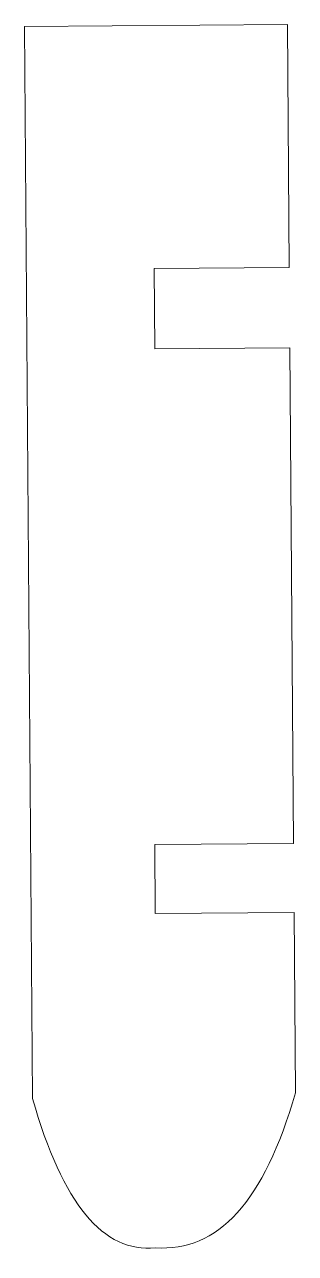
# Model space of a CAD drawing. Header units: millimetres. Extents: x 3278.3 to 3289.3, y 1335.3 to 1385.6.
import ezdxf

# ---------------------------------------------------------------- set-up
doc = ezdxf.new("R2010")
doc.units = ezdxf.units.MM

msp = doc.modelspace()

# ---------------------------------------------------------------- linework, layer by layer
at = {"lineweight": 20}
msp.add_open_spline([(3289.331, 1341.863), (3288.063, 1337.433), (3286.155, 1335.32), (3283.607, 1335.523), (3283.607, 1335.523), (3281.481, 1335.29), (3279.805, 1337.324), (3278.578, 1341.626), (3278.578, 1341.626), (3278.578, 1341.626), (3278.254, 1385.487), (3278.254, 1385.487), (3278.254, 1385.487), (3278.254, 1385.487), (3289.008, 1385.566), (3289.008, 1385.566), (3289.008, 1385.566), (3289.008, 1385.566), (3289.082, 1375.632), (3289.082, 1375.632), (3289.082, 1375.632), (3289.082, 1375.632), (3283.557, 1375.591), (3283.557, 1375.591), (3283.557, 1375.591), (3283.557, 1375.591), (3283.581, 1372.299), (3283.581, 1372.299), (3283.581, 1372.299), (3283.581, 1372.299), (3283.581, 1372.299), (3283.581, 1372.299), (3283.581, 1372.299), (3283.581, 1372.299), (3283.581, 1372.299), (3283.581, 1372.299), (3283.581, 1372.299), (3283.581, 1372.299), (3289.106, 1372.34), (3289.106, 1372.34), (3289.106, 1372.34), (3289.106, 1372.34), (3289.256, 1352.061), (3289.256, 1352.061), (3289.256, 1352.061), (3289.256, 1352.061), (3283.578, 1352.019), (3283.578, 1352.019), (3283.578, 1352.019), (3283.578, 1352.019), (3283.599, 1349.196), (3283.599, 1349.196), (3283.599, 1349.196), (3283.599, 1349.196), (3289.277, 1349.238), (3289.277, 1349.238), (3289.277, 1349.238), (3289.277, 1349.238), (3289.331, 1341.863), (3289.331, 1341.863)], degree=3, knots=[0, 0, 0, 0, 0.0625, 0.0625, 0.0625, 0.0625, 0.125, 0.125, 0.125, 0.125, 0.1875, 0.1875, 0.1875, 0.1875, 0.25, 0.25, 0.25, 0.25, 0.3125, 0.3125, 0.3125, 0.3125, 0.375, 0.375, 0.375, 0.375, 0.4375, 0.4375, 0.4375, 0.4375, 0.5, 0.5, 0.5, 0.5, 0.5625, 0.5625, 0.5625, 0.5625, 0.625, 0.625, 0.625, 0.625, 0.6875, 0.6875, 0.6875, 0.6875, 0.75, 0.75, 0.75, 0.75, 0.8125, 0.8125, 0.8125, 0.8125, 0.875, 0.875, 0.875, 0.875, 1, 1, 1, 1], dxfattribs=at)

doc.saveas('drawing.dxf')
